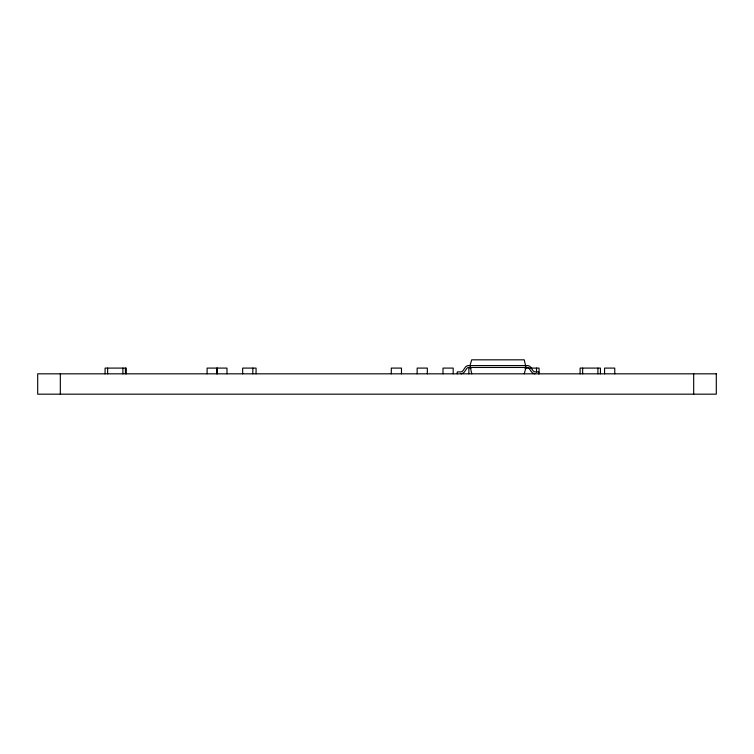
<?xml version="1.0" encoding="UTF-8"?>
<svg xmlns="http://www.w3.org/2000/svg" width="754" height="754" viewBox="0 0 754 754"><rect width="100%" height="100%" fill="white"/><g stroke="black" fill="none" stroke-linecap="round" stroke-linejoin="round"><path stroke-width="1.13" d="M524.247 373.824L525.972 367.462L524.247 359.828L471.721 359.828L469.996 365.549L471.721 373.824M471.118 368.093L468.856 368.093L468.856 373.824M524.765 368.093L539.053 368.093L539.053 373.824M693.68 373.824L693.68 394.172M614.755 373.824L614.755 368.093L604.576 368.093L604.576 373.824M600.448 373.824L600.448 368.093L580.099 368.093L580.099 373.824M597.903 368.093L597.903 373.824M582.644 368.093L582.644 373.824M538.695 373.824L538.695 371.911L534.935 371.882A3.61 3.61 0 0 1 532.899 370.572L530.609 367.179A4.288 4.288 0 0 0 527.593 365.567L468.375 365.567A4.288 4.288 0 0 0 465.359 367.179L463.079 370.572A3.61 3.61 0 0 1 461.033 371.882L457.273 371.911L457.273 373.824M536.509 368.093L536.509 372.071M453.182 373.824L453.182 368.093L443.003 368.093L443.003 373.824M427.329 373.824L427.329 368.093L417.151 368.093L417.151 373.824M401.477 373.824L401.477 368.093L391.298 368.093L391.298 373.824M256.068 373.824L256.068 368.093L242.656 368.093L242.656 373.824M252.835 368.093L252.835 373.824M226.982 373.824L226.982 368.093L207.105 368.093L207.105 373.824M217.284 368.093L217.284 373.824M216.803 368.093L216.803 373.824M126.295 373.824L126.295 368.093L105.079 368.093L105.079 373.824M125.428 368.093L125.428 373.824M122.883 368.093L122.883 373.824M107.624 368.093L107.624 373.824M60.32 373.824L60.32 394.172M461.09 373.824A5.514 5.514 0 0 0 464.813 371.43L466.745 368.517A2.375 2.375 0 0 1 468.724 367.462L527.244 367.462A2.375 2.375 0 0 1 529.223 368.517L531.165 371.43A5.514 5.514 0 0 0 534.878 373.824M716.3 373.824L37.7 373.824L37.7 394.172L716.3 394.172L716.3 373.824"/></g></svg>
